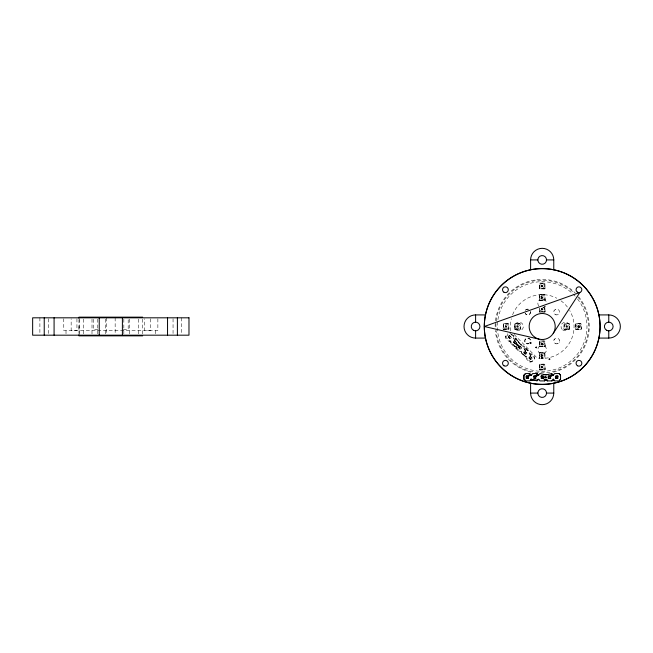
<?xml version="1.0" encoding="UTF-8"?>
<svg xmlns="http://www.w3.org/2000/svg" width="653" height="653" viewBox="0 0 653 653"><rect width="100%" height="100%" fill="white"/><g stroke="black" fill="none" stroke-linecap="round" stroke-linejoin="round"><path stroke-width="0.49" stroke-dasharray="3.27 2.45" d="M78.972 329.61L78.972 326.5M507.977 323.659L506.222 323.635M542.406 294.683L543.957 294.683M542.406 283.108L543.957 283.108M542.406 341.005L543.957 341.005M542.406 364.162L543.957 364.162M542.406 352.587L543.957 352.587M568.771 323.659L567.016 323.635M517.013 323.635L517.176 323.659M518.278 345.004L518.4 345.894L518.115 344.841L517.298 345.657L517.984 346.114L518.555 345.527M541.459 294.715L540.913 294.715M541.459 283.133L540.913 283.133M541.459 364.194L540.913 364.194M541.459 352.612L540.913 352.612M541.459 341.029L540.913 341.029M577.35 323.659L577.26 323.659M580.142 323.659L579.578 323.659L580.346 323.659M503.39 323.659L503.169 329.357L508.809 329.365L508.891 328.002L508.605 323.659L503.39 323.659L503.169 329.357L508.809 329.365L508.891 328.002M514.972 323.659L514.752 329.357L520.384 329.365L520.474 328.002L520.188 323.659L514.972 323.659L514.752 329.357L520.384 329.365L520.474 328.002M544.79 283.133L545.01 288.789L539.354 288.83L539.582 283.133L544.79 283.133L544.994 288.838L539.354 288.83L539.582 283.133M539.582 294.715L539.354 300.404L544.994 300.413L545.084 299.058L544.79 294.715L539.582 294.715L539.354 300.404L544.994 300.413L545.084 299.058M539.288 308.706L539.354 311.987L545.01 311.946L544.79 306.29L544.994 311.995L539.354 311.987L539.509 308.192M539.582 341.029L539.354 346.727L544.994 346.735L545.084 345.372L544.79 341.029L539.582 341.029L539.354 346.727L544.994 346.735L545.084 345.372M539.582 352.612L539.354 358.309L539.582 352.612L544.79 352.612L544.994 358.317L545.084 356.954M539.582 364.194L539.354 369.884L544.994 369.892L545.084 368.537L544.79 364.194L539.582 364.194L539.354 369.884L544.994 369.892L545.084 368.537M564.184 323.659L563.963 329.357L569.604 329.365L569.685 328.002L569.4 323.659L564.184 323.659L563.963 329.357L569.604 329.365L569.685 328.002M575.766 323.659L575.546 329.357L581.178 329.365L581.268 328.002L580.982 323.659L575.766 323.659L575.546 329.357L581.178 329.365L581.268 328.002M539.99 283.133L540.635 283.133M539.99 294.715L540.635 294.715M539.99 341.029L540.635 341.029M539.99 352.612L540.635 352.612M539.99 364.194L540.635 364.194M545.084 287.475L544.994 288.838L539.362 288.789L539.288 287.475M545.084 310.632L544.994 311.995L539.362 311.946L539.288 310.632M539.354 358.309L539.288 356.954M512.629 334.76L513.895 336.026L513.585 338.172L515.935 338.066L519.159 343.2L524.294 346.425L523.984 348.571L526.334 348.465L529.493 351.624L529.183 353.771L530.465 353.82L534.538 357.893L534.489 359.077L531.746 361.819L529.493 362.023L526.334 358.864L526.645 356.718L521.135 353.665L521.363 351.396L519.094 351.624L515.935 348.465L516.139 346.163L514.964 346.27L505.691 336.997L505.781 335.83L507.822 333.789M503.92 323.659L504.451 323.659M576.183 323.659L576.819 323.659M545.353 377.85L544.61 377.401L545.353 376.928M516.67 344.727L515.943 344.066L516.67 344.727L515.943 344.066L516.76 343.478C517.625 345.347 517.005 342.719 516.131 343.666M516.898 323.659L516.319 323.635L516.76 323.659M515.935 348.465L516.205 346.172L513.895 346.425L510.736 343.266L509.764 341.07L510.964 340.997L510.736 343.266M507.634 323.635L507.495 323.635M519.274 323.659L518.67 323.659L519.551 323.659M544.659 376.985C543.884 377.769 546.39 375.499 545.459 377.965M504.671 323.659L505.593 323.659M564.6 323.659L565.245 323.659M565.531 323.635L565.465 323.659M579.464 323.659L578.591 323.635M577.636 323.635L577.538 323.635M523.984 348.571L526.628 352.644L525.314 353.959L524.008 352.644L525.314 351.338L526.334 348.465M529.183 353.771L531.828 357.844L530.514 359.158L529.208 357.844L530.514 356.538L531.534 353.665L534.693 356.824L534.489 359.077L531.64 361.713L529.493 362.023M544.537 377.205L545.222 376.805M518.874 323.635L517.796 323.635M524.996 339.919L525.118 339.65M553.981 310.959L554.095 310.697M553.981 339.919L554.421 339.16M559.36 342.05L559.246 342.311M518.49 345.772C518.604 344.147 516.694 346.131 518.172 345.951M530.065 358.432L529.208 357.844L530.514 359.158L530.065 358.432L530.962 357.256L530.465 353.82L531.534 353.665M509.267 337.634L508.409 337.046L509.715 338.36L509.267 337.634L510.173 336.466L509.715 335.74L508.409 337.046L509.715 338.36L511.03 337.046L509.715 335.74L511.03 337.046L510.173 336.466M513.789 338.376L514.915 340.939L516.229 342.245L514.915 343.56L514.466 342.833L515.372 341.666L513.585 338.172M519.666 348.033L518.809 347.445L520.115 348.759L519.666 348.033L520.572 346.865L520.115 346.139L518.809 347.445L520.115 348.759L521.429 347.445L520.115 346.139L521.429 347.445L520.572 346.865M524.865 353.232L524.008 352.644L525.314 353.959L524.865 353.232L525.771 352.065L524.188 348.775M518.294 345.853L518.417 345.38M514.752 341.103L515.935 338.066L519.298 343.07L524.139 347.494M505.691 336.997L509.781 333.014L513.74 337.095M517.951 323.659L518.376 323.659M578.746 323.659L579.105 323.659M509.128 337.495L510.303 336.597M515.503 341.797L514.915 340.939L513.609 342.245L514.327 342.694L515.503 341.797L516.229 342.245L515.372 341.666M519.527 347.894L520.702 346.996M524.726 353.093L525.902 352.196L526.628 352.644L525.771 352.065M529.926 358.293L531.101 357.395L531.828 357.844L530.962 357.256M528.759 343.674L529.02 343.551A2.898 2.898 0 0 1 524.914 341.805L524.996 342.05M515.495 323.659L516.025 323.659M519.282 346L518.074 346.433L519.951 346.302L518.849 347.208L516.05 347.698L519.625 351.543M519.29 346.017L519.951 346.302L518.098 346.457L518.849 347.208L516.09 347.396M516.343 343.649L517.078 344.196M544.618 377.434L544.92 376.961M526.636 309.383L526.906 309.285M555.605 309.334L555.874 309.244M557.735 343.674L557.466 343.764M544.578 377.067L545.271 376.928M518.098 346.457L518.539 346.376M513.895 346.425L514.964 346.27M516.654 344.613L515.943 344.066M97.909 329.512L93.436 329.512L93.42 319.064M123.254 329.512L128.184 329.512L128.192 319.064M526.645 356.718L525.004 356.718L526.645 356.718L521.192 353.314M546.218 377.287L545.671 377.287L546.218 377.401M510.964 340.997L508.695 341.225L505.536 338.066L505.781 335.83M520.792 351.379L521.38 351.967M516.515 343.494L516.931 343.625M517.543 345.739L517.984 346M556.144 314.877L555.874 314.811M556.144 343.829L555.874 343.764M527.159 343.829L526.889 343.764M514.466 342.833L513.609 342.245L514.915 343.56L514.327 342.694M519.159 343.2L524.212 346.955M511.299 334.107L513.838 336.385M525.624 348.571L529.436 351.983M516.05 347.698L520.163 351.469M514.695 346.31L509.764 341.07M525.265 348.62L529.338 352.693M517.241 344.637L517.551 345.111L517.16 344.719M531.64 361.713L530.562 361.868L521.29 352.596M514.123 334.426L537.076 357.934A31.842 31.842 0 0 0 540.3 358.285M514.866 338.221L519.298 343.07L515.405 338.148M530.514 356.538L531.101 357.395M525.314 351.338L525.902 352.196M518.164 345.053L518.555 345.649M517.013 343.894L516.76 343.478L517.184 344.213M559.36 339.919L559.458 340.189M575.481 328.002L575.546 329.316L581.203 329.316L580.982 323.659M563.898 328.002L563.963 329.316L569.62 329.316L569.4 323.659M539.288 299.058L539.362 300.372L545.01 300.372L544.79 294.715M539.288 345.372L539.362 346.686L545.01 346.686L544.79 341.029M539.288 368.537L539.362 369.851L545.01 369.851L544.79 364.194M514.686 328.002L514.752 329.316L520.408 329.316L520.188 323.659M503.104 328.002L503.169 329.316L508.826 329.316L508.605 323.659M544.79 352.612L545.01 358.268A31.842 31.842 0 0 0 569.694 310.453M516.205 346.172L516.205 346.596M546.324 377.965L546.324 376.805L545.671 376.805L546.218 376.928L546.218 377.85L545.671 377.965M181.738 317.815L181.738 334.222M173.053 318.778L173.053 334.222M157.863 318.786L157.863 330.467L63.765 330.467L63.765 318.786M155.618 330.467L155.618 334.238M150.476 318.795L150.459 330.557L144.68 330.557L144.688 318.795M142.656 319.129L142.656 335.838M138.314 319.129L138.314 333.871M129.629 319.129L129.629 335.838M123.841 319.129L123.841 333.871M115.157 317.815L115.157 334.222M106.472 317.815L106.472 334.222M105.704 319.129L105.704 333.871M97.787 319.129L97.787 333.871M92 319.129L92 333.871M83.315 319.129L83.315 333.871M79.274 319.129L79.274 333.871M78.972 319.497L78.972 333.503M76.94 318.795L76.94 330.557L71.161 330.557L71.153 318.795M66.01 330.467L66.01 334.238M48.575 318.778L48.575 334.222M39.89 317.815L39.89 334.222M510.646 330.867A31.842 31.842 0 0 1 511.307 318.721M512.581 314.779A31.842 31.842 0 0 1 556.813 298.217M560.96 300.78A31.842 31.842 0 0 1 567.906 307.726M530.546 311.546A2.898 2.898 0 0 1 525.126 313.399M525.453 310.248A2.898 2.898 0 0 1 528.767 309.383M524.914 341.805A2.898 2.898 0 0 1 527.404 338.099A2.898 2.898 0 0 1 530.595 341.176A2.898 2.898 0 0 0 527.404 338.099A2.898 2.898 0 0 0 524.93 341.772A2.898 2.898 0 0 0 528.979 343.576M545.557 306.077A4.342 4.342 0 0 1 541.794 307.669M538.815 306.077A4.342 4.342 0 0 1 540.194 299.482M543.786 299.303A4.342 4.342 0 0 1 546.512 302.951M544.561 346.025A4.342 4.342 0 0 1 543.786 353.697M540.194 353.518A4.342 4.342 0 0 1 540.194 345.804M578.713 296.846A47.049 47.049 0 0 1 553.393 372.194M530.979 372.194A47.049 47.049 0 0 1 495.333 330.728M495.137 326.5A47.049 47.049 0 0 1 575.456 293.23M577.538 298.984A44.804 44.804 0 0 1 549.557 370.692A44.804 44.804 0 0 1 499.814 311.954A44.804 44.804 0 0 1 575.146 296.16M577.644 296.748A46.281 46.281 0 0 1 551.809 371.769A46.281 46.281 0 0 1 497.692 313.742A46.281 46.281 0 0 1 574.338 293.205M576.256 327.439A2.318 2.318 0 0 1 578.346 324.182A2.318 2.318 0 0 1 580.509 327.39A2.318 2.318 0 0 1 576.705 328.108M568.461 328.108A2.318 2.318 0 0 1 564.657 327.39A2.318 2.318 0 0 1 566.82 324.182A2.318 2.318 0 0 1 568.91 327.439M541.174 295.466A2.318 2.318 0 0 1 544.504 297.629A2.318 2.318 0 0 1 541.027 299.556M540.309 298.911A2.318 2.318 0 0 1 540.309 296.193M540.888 284.047A2.318 2.318 0 0 1 544.488 285.728A2.318 2.318 0 0 1 541.321 288.12M540.309 287.328A2.318 2.318 0 0 1 540.309 284.61M542.904 306.926A2.318 2.318 0 0 1 544.398 309.824A2.318 2.318 0 0 1 541.525 311.35A2.318 2.318 0 0 1 539.958 308.494M541.027 353.444A2.318 2.318 0 0 1 544.153 356.677M540.309 356.807A2.318 2.318 0 0 1 540.309 354.089M541.321 364.88A2.318 2.318 0 0 1 544.488 367.272A2.318 2.318 0 0 1 540.888 368.953M540.309 368.39A2.318 2.318 0 0 1 540.309 365.672M540.309 345.233A2.318 2.318 0 0 1 541.704 341.601A2.318 2.318 0 0 1 544.455 344.351M542.904 346.074A2.318 2.318 0 0 1 541.468 346.074M530.579 311.62A2.898 2.898 0 0 1 525.159 313.383M525.494 310.167A2.898 2.898 0 0 1 528.799 309.342M516.058 342.784L515.241 343.6L515.625 343.984L516.058 342.784M517.503 344.229L516.686 345.045L517.152 345.51L516.841 345.037L517.494 344.384L517.968 344.694L517.503 344.229M555.221 314.534A2.898 2.898 0 0 0 559.564 312.028A2.898 2.898 0 0 0 555.221 309.522A2.898 2.898 0 0 0 555.221 314.534M555.221 343.486A2.898 2.898 0 0 0 559.564 340.98A2.898 2.898 0 0 0 555.221 338.474A2.898 2.898 0 0 0 555.221 343.486M516.523 330.051A4.342 4.342 0 0 0 523.355 326.892A4.342 4.342 0 0 0 517.2 322.558A4.342 4.342 0 0 0 516.523 330.051M562.845 330.051A4.342 4.342 0 0 0 569.669 326.892A4.342 4.342 0 0 0 563.523 322.558A4.342 4.342 0 0 0 562.845 330.051M529.73 359.232A1.592 1.592 0 0 0 532.122 357.852A1.592 1.592 0 0 0 529.73 356.481A1.592 1.592 0 0 0 529.73 359.232M524.53 354.032A1.592 1.592 0 0 0 526.922 352.653A1.592 1.592 0 0 0 524.53 351.281A1.592 1.592 0 0 0 524.53 354.032M519.331 348.833A1.592 1.592 0 0 0 521.723 347.453A1.592 1.592 0 0 0 519.331 346.074A1.592 1.592 0 0 0 519.331 348.833M516.417 328.508A2.318 2.318 0 0 0 519.894 326.5A2.318 2.318 0 0 0 516.417 324.492A2.318 2.318 0 0 0 516.417 328.508M514.131 343.633A1.592 1.592 0 0 0 516.523 342.254A1.592 1.592 0 0 0 514.131 340.874A1.592 1.592 0 0 0 514.131 343.633M508.932 338.434A1.592 1.592 0 0 0 511.323 337.054A1.592 1.592 0 0 0 508.932 335.675A1.592 1.592 0 0 0 508.932 338.434M504.842 328.508A2.318 2.318 0 0 0 508.312 326.5A2.318 2.318 0 0 0 504.842 324.492A2.318 2.318 0 0 0 504.842 328.508"/><path stroke-width="0.98" d="M541.459 286.749L541.459 285.304M541.68 297.05L541.672 298.062L542.692 298.168L542.7 297.156L541.459 296.886L541.459 298.331M541.459 309.914L541.459 308.461M541.68 343.372L541.672 344.384L542.912 344.653L541.459 344.653L541.459 343.2L542.7 343.47L542.692 344.482M541.672 355.967L541.68 354.954L542.7 355.052L542.692 356.065L541.459 356.228L541.459 354.783L541.459 356.228M541.459 367.81L541.459 366.366M578.876 327.112L578.893 326.1L577.872 326.002L577.856 327.014L579.097 327.284L579.097 325.831M525.192 380.046L523.82 379.181L523.82 375.295L525.265 373.557L529.722 373.557L528.424 376.308L528.424 378.16L526.571 378.16L526.571 376.308L531.313 375.295L532.619 373.557L537.076 373.557L538.382 375.295L539.974 373.557L545.875 374.912L551.785 373.557L553.091 375.295L554.683 373.557L559.139 373.557L560.552 375.312L560.552 379.164L559.792 380.046M537.076 373.557L535.778 376.308L535.778 378.16L533.925 378.16L533.925 376.308L538.668 375.295M553.377 375.295L548.626 376.308L548.626 378.16L550.479 378.16L550.479 376.308L551.785 373.557M553.23 333.405L579.848 292.487L484.322 326.5L539.035 339.144M551.785 380.911L553.23 379.148L554.03 380.046L551.785 380.911L547.328 380.911L545.867 379.099L544.431 380.911L539.974 380.911L538.529 379.148L537.076 380.911L531.028 379.181L529.722 380.911L525.265 380.911L523.967 379.181L523.82 375.295L525.192 374.43M544.431 380.911L545.916 379.14L547.328 380.911M544.896 380.291L543.263 377.965L543.549 377.597M560.552 379.164L559.139 380.911L554.683 380.911L553.23 379.148M529.722 373.557L530.375 374.43L528.424 376.308L526.571 376.308L527.6 376.503M538.113 379.54L538.945 379.54M538.382 375.295L535.778 376.308L533.925 376.308M550.479 376.308L548.626 376.308L549.638 376.503L553.091 375.295M527.395 377.973L526.571 378.16L528.424 378.16M556.805 377.973L555.981 378.16L555.981 376.308L557.833 376.308L557.833 378.16L555.981 378.16L557.833 378.16M533.925 378.16L535.778 378.16M541.272 378.16L543.125 378.16L543.125 376.308L541.272 376.308L541.272 378.16L543.125 378.16M557.833 376.308L555.981 376.308L556.993 376.503M548.626 378.16L550.479 378.16M542.912 344.653L541.68 344.482L541.459 343.2M547.753 374.634L544.006 374.634M541.239 358.293L543.125 358.285M530.603 269.771L530.603 259.918L537.843 259.918M546.528 259.918A4.342 4.342 0 0 0 540.015 256.156A4.342 4.342 0 0 0 540.015 263.673A4.342 4.342 0 0 0 546.528 259.918L553.768 259.918L553.768 269.771M485.457 338.083L475.604 338.083A11.583 11.583 0 0 1 464.022 326.5A11.583 11.583 0 0 1 475.604 314.917L485.457 314.917M598.915 314.917L608.767 314.917A11.583 11.583 0 0 1 620.35 326.5A11.583 11.583 0 0 1 608.767 338.083L598.915 338.083M142.656 317.162L78.972 317.162L78.972 318.329M142.656 335.838L78.972 335.838L78.972 334.671M530.375 380.046L537.729 380.046M546.675 380.046L547.753 380.046M530.603 383.229L530.603 393.082L537.843 393.082M546.528 393.082A4.342 4.342 0 0 0 540.015 389.327A4.342 4.342 0 0 0 540.015 396.844A4.342 4.342 0 0 0 546.528 393.082L553.768 393.082L553.768 383.229M541.68 285.475L542.7 285.573L542.692 286.585L541.672 286.479M541.68 308.632L542.7 308.73L542.692 309.742L541.672 309.644M541.68 366.529L542.7 366.635L542.692 367.647L541.672 367.541M543.125 376.544L543.81 376.805L543.125 376.544L543.263 377.965M530.375 374.43L531.313 375.295M560.552 375.312L559.139 373.557M579.097 327.284L578.876 326.002M541.459 296.886L541.68 298.168M542.692 343.372L542.7 344.384M608.767 314.917L608.767 322.158M608.767 330.842L608.767 338.083M548.373 377.965L548.373 376.805L548.267 377.85M475.604 314.917L475.604 322.158M475.604 330.842L475.604 338.083M177.396 317.815L177.396 335.185M167.543 317.815L167.543 335.185M122.397 317.815L122.397 335.185M99.232 317.815L99.232 335.185M54.085 317.815L54.085 335.185M44.233 317.815L44.233 335.185M553.768 393.082A11.583 11.583 0 0 1 542.186 404.664A11.583 11.583 0 0 1 530.603 393.082M530.603 259.918A11.583 11.583 0 0 1 542.186 248.336A11.583 11.583 0 0 1 553.768 259.918M542.904 357.656A2.318 2.318 0 0 1 541.623 357.697M530.163 342.507A2.898 2.898 0 0 1 529.926 342.833M526.416 378.422A1.592 1.592 0 0 1 525.983 377.785M525.983 376.691A1.592 1.592 0 0 1 526.783 375.81M528.179 375.81A1.592 1.592 0 0 1 528.628 376.128M533.852 375.981A1.592 1.592 0 0 1 534.138 375.81M535.533 375.81A1.592 1.592 0 0 1 535.811 375.981M543.639 377.883A1.592 1.592 0 0 1 543.255 378.422M541.043 376.128A1.592 1.592 0 0 1 541.484 375.81M542.888 375.81A1.592 1.592 0 0 1 543.639 376.593M550.83 378.177A1.592 1.592 0 0 1 550.601 378.422M548.471 378.422A1.592 1.592 0 0 1 548.185 378.079M548.185 376.397A1.592 1.592 0 0 1 548.838 375.81M550.234 375.81A1.592 1.592 0 0 1 550.83 376.299M555.825 378.422A1.592 1.592 0 0 1 555.36 377.679M555.36 376.797A1.592 1.592 0 0 1 556.193 375.81M557.589 375.81A1.592 1.592 0 0 1 557.956 376.055M505.495 326.002L505.479 327.014L506.499 327.112L506.516 326.1L505.495 326.002M517.078 326.002L517.062 327.014L518.082 327.112L518.098 326.1L517.078 326.002M566.29 326.002L566.273 327.014L567.294 327.112L567.31 326.1L566.29 326.002M530.35 343.013C531.428 344.458 531.232 341.47 530.35 342.98M535.86 347.429C536.995 348.849 536.676 345.91 535.868 347.396M541.745 358.089C542.953 359.493 542.447 356.53 541.745 358.089M549.1 359.191C550.161 360.636 550.006 357.705 549.1 359.158M543.125 376.308L541.272 376.308L543.125 376.308M188.978 317.815L32.65 317.815L32.65 335.185L188.978 335.185L188.978 317.815M531.966 380.046L531.028 379.181L531.966 380.046M606.596 330.263A4.342 4.342 0 0 0 613.11 326.5A4.342 4.342 0 0 0 606.596 322.737A4.342 4.342 0 0 0 606.596 330.263M512.629 376.283A57.897 57.897 0 0 0 600.083 327.202A57.897 57.897 0 0 0 513.846 276.007A57.897 57.897 0 0 0 512.629 376.283M473.433 330.263A4.342 4.342 0 0 0 479.947 326.5A4.342 4.342 0 0 0 473.433 322.737A4.342 4.342 0 0 0 473.433 330.263M577.505 365.77A2.898 2.898 0 0 0 581.847 363.264A2.898 2.898 0 0 0 577.505 360.758A2.898 2.898 0 0 0 577.505 365.77M503.969 365.77A2.898 2.898 0 0 0 508.312 363.264A2.898 2.898 0 0 0 503.969 360.758A2.898 2.898 0 0 0 503.969 365.77M503.969 292.242A2.898 2.898 0 0 0 508.312 289.736A2.898 2.898 0 0 0 503.969 287.23A2.898 2.898 0 0 0 503.969 292.242M577.334 292.136A2.898 2.898 0 0 0 581.839 289.932A2.898 2.898 0 0 0 577.685 287.132A2.898 2.898 0 0 0 577.334 292.136M513.258 376.61A57.864 57.864 0 0 0 600.05 326.5A57.864 57.864 0 0 0 513.258 276.39A57.864 57.864 0 0 0 513.258 376.61M534.905 337.299A13.027 13.027 0 0 0 555.181 327.406A13.027 13.027 0 0 0 536.472 314.795A13.027 13.027 0 0 0 534.905 337.299"/></g></svg>
